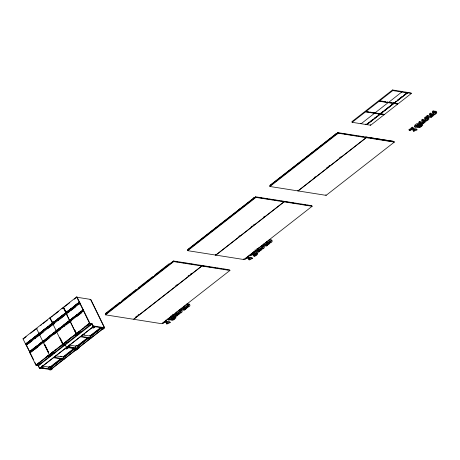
<?xml version="1.0" encoding="UTF-8"?>
<svg xmlns="http://www.w3.org/2000/svg" width="460" height="460" viewBox="0 0 460 460"><rect width="100%" height="100%" fill="white"/><g stroke="black" fill="none" stroke-linecap="round" stroke-linejoin="round"><path stroke-width="0.69" d="M89.93 323.334L77.038 297.022L76.624 296.953L23 338.824L25.587 344.103L79.31 302.214M26.456 345.345L26.093 345.086L29.71 351.871L83.087 309.925M42.82 341.32L43.585 342.487M65.849 312.673L66.194 312.725M63.618 307.498L63.204 307.435L65.947 312.65M66.642 313.91L66.297 313.709L66.568 313.858M63.675 307.452L63.261 307.389L69.615 320.488L69.805 320.263M70.207 321.391L76.096 333.747L76.509 333.81L74.37 329.446M374.193 112.855L374.141 112.493M365.487 111.878L365.2 111.291L351.837 121.722L352.124 122.314L365.487 111.878L379.983 114.166L379.138 113.488M379.511 113.413L379.638 113.758M380.615 113.867L384.301 114.586L397.664 104.15L397.371 103.557M387.809 101.919L387.941 102.264M393.064 102.816L393.978 103.437L380.489 113.982M393.656 103.028L393.904 103.293L407.612 92.805L407.313 92.328L411.016 92.909L411.309 93.501L397.94 103.931L394.134 103.333L393.938 102.81M401.764 91.563L406.41 92.178L407.272 92.862L392.777 90.574L379.414 101.01L379.12 100.418L392.489 89.982L401.062 91.339C400.896 91.994 402.511 92.052 401.867 91.62M175.49 317.009L175.036 316.417L173.386 316.71M172.943 316.566L172.488 315.859L170.671 316.164M419.744 123.872L419.675 123.297C417.87 122.78 413.914 124.574 414.581 126.517M181.936 310.862L181.596 310.23L179.187 309.822M189.738 304.773L189.399 304.141L186.984 303.732M264.132 246.686L263.798 246.054L261.383 245.646M257.387 253.218C257.433 251.125 253.558 253.207 252.454 253.431M267.967 243.098L265.851 244.427L263.367 244.036M65.883 312.622L66.723 313.818M70.38 321.603L69.891 320.436M171.833 317.003L171.005 318.171L169.044 318.59M418.634 124.315L417.806 125.476L415.478 125.752M421.256 124.752L420.158 125.793L418.709 126.201M271.791 240.804C272.573 239.459 269.727 239.861 269.18 239.556M428.593 118.381C429.353 116.811 425.92 117.507 425.299 117.024L424.448 117.691L424.856 118.525C431.71 118.329 425.218 122.003 422.832 120.1L421.981 120.767L421.573 119.933L422.424 119.266L425.5 119.772L427.581 118.559M436.396 112.292C437.149 110.722 433.717 111.418 433.101 110.935L432.25 111.602L432.659 112.435C439.513 112.24 433.021 115.909 430.635 114.011L429.784 114.678L429.375 113.844L430.226 113.177L433.297 113.683L435.384 112.47M421.941 124.873L422.096 123.797L420.181 124.016M177.911 313.496L175.852 314.697L173.374 314.306M180.786 311.253L178.698 312.461L176.312 312.07M188.583 305.164L186.501 306.372L184.109 305.98M424.706 120.802L422.654 122.003L419.549 121.515L418.698 122.176L419.106 123.01L423.263 123.665L424.114 123.004L423.654 122.929L426 121.601L426.224 120.79C429.404 120.071 430.681 117.34 425.707 117.858L424.856 118.525M432.509 114.712L430.451 115.914L427.351 115.425L426.5 116.087L426.909 116.92L431.06 117.576L431.917 116.915L431.451 116.84L433.797 115.512L434.022 114.701C437.201 113.982 438.478 111.251 433.51 111.768L432.659 112.435M174.277 317.756L171.908 318.889M256.122 253.765L253.575 255.352L253.983 256.185L254.771 256.312C262.114 252.235 254.058 252.85 250.798 255.018L254.115 252.425L253.707 251.597M185.564 307.567L183.655 308.608L181.171 308.211M259.963 249.481L258.054 250.516L254.949 250.027M262.838 247.238L260.9 248.285L258.508 247.894M23.972 338.456L26.197 336.714M30.653 333.235L36.219 328.888M40.733 325.369L41.843 324.495M42.958 323.627L47.414 320.148M51.365 317.061L52.48 316.192M53.596 315.324L58.604 311.409M61.945 308.804L63.06 307.935M64.227 307.021L69.799 302.674M74.255 299.195L77.038 297.022M36.697 328.923L37.203 328.532M26.553 343.24L27.002 342.89M27.709 342.338L30.992 339.773M32.631 338.497L37.553 334.65M38.375 334.006L38.715 333.747M42.515 330.774L45.799 328.216M46.891 327.359L47.989 326.502M49.628 325.226L51.543 323.725M54.004 321.81L53.728 322.023L53.515 321.597M57.282 319.246L60.565 316.681M61.663 315.83L62.755 314.973M66.562 312.006L67.01 311.65M67.171 311.529L68.81 310.247M69.903 309.39L71.001 308.539M73.732 306.4L77.562 303.41M78.384 302.772L78.723 302.507M79.327 302.254L25.685 344.08M79.867 303.347L26.243 345.218M26.444 345.207L27.56 344.339M28.675 343.471L32.016 340.86M34.799 338.686L35.914 337.818M37.024 336.95L43.205 332.126M47.662 328.647L54.401 323.386M57.741 320.775L58.857 319.907M59.967 319.039L64.423 315.56M68.379 312.472L69.489 311.604M70.604 310.73L75.618 306.82M78.959 304.209L80.069 303.341L79.557 302.289M90.01 299.788L90.511 299.391L104.385 327.704L93.075 325.921M30.325 350.951L30.665 350.692M31.487 350.048L36.955 345.776M38.6 344.494L41.331 342.361M42.038 341.809L42.492 341.458M47.386 337.634L51.767 334.213M52.86 333.362L53.952 332.505M55.05 331.654L55.66 331.177M57.166 329.998L57.621 329.642M57.776 329.521L59.967 327.813M63.25 325.249L66.533 322.684M67.626 321.833L68.879 320.856M70.334 319.717L70.673 319.453M71.495 318.809L74.779 316.25M75.871 315.393L76.964 314.542M78.608 313.26L81.34 311.121M82.162 310.483L82.501 310.218M83.513 310.241L29.888 352.113M29.819 352.101L83.484 310.178M29.992 352.883L83.519 310.925L89.516 323.265L91.954 323.627L93.397 326.577L39.715 368.489L38.186 365.89L92.144 324.018M32.453 351.181L33.563 350.313M34.678 349.439L38.019 346.834M49.214 338.094L43.66 342.481M53.665 334.615L57.005 332.005L56.275 330.309M57.621 331.528L60.404 329.354M63.744 326.744L64.86 325.875M65.975 325.007L71.599 320.614M76.607 316.704L81.621 312.788M45.661 357.426L47.915 355.666M51.508 352.86L53.199 351.543M54.326 350.664L55.453 349.784M66.872 340.866L71.938 336.91M84.548 327.066L87.923 324.426M30.222 352.918L29.865 352.826L35.892 365.136L89.516 323.265M36.277 365.223L89.959 323.311M36.869 364.843L38.439 363.624L40.555 363.958M47.69 355.649L47.949 356.172L49.513 354.953M50.014 354.556L51.583 353.337L53.705 353.671M62.704 344.672L61.14 345.897L62.554 346.121M63.71 343.89L65.274 342.666L66.688 342.89M76.354 333.994L74.784 335.219L76.906 335.553M76.854 333.603L78.424 332.379L80.546 332.718M87.722 324.415L87.981 324.938L89.545 323.719M35.892 365.136L38.272 365.539L38.772 365.142M51.439 355.258L51.94 354.861M64.607 344.977L65.613 344.189M78.28 334.299L78.781 333.908M91.448 324.018L91.954 323.627M120.313 302.893L119.243 302.72L105.461 313.484L105.748 314.077L173.408 261.245L174.817 261.47M136.81 290.013L135.74 289.84L121.952 300.604L122.245 301.197M153.306 277.133L152.231 276.966L138.448 287.724L138.742 288.316M169.797 264.253L168.728 264.086L154.945 274.844L155.233 275.436M224.072 221.145L224.635 221.26L224.405 220.886L238.976 209.513L239.165 209.904L224.267 221.542L224.072 221.145L224.802 221.128M255.605 197.07L239.447 209.685L239.252 209.294L239.982 209.277M239.924 209.582L239.591 209.03L253.822 197.921L254.38 198.036M253.822 197.921L254.455 197.708L254.656 198.076L254.731 197.748M336.996 134.055L335.852 133.871L324.358 142.847L324.386 143.37M173.46 260.992L105.236 314.255L105.53 314.847L133.509 319.263L201.727 266.001L201.44 265.408L173.46 260.992L173.748 261.585L201.727 266.001M255.656 196.817L187.439 250.079L187.726 250.671L215.705 255.081L283.923 201.819L283.636 201.233L255.656 196.817L255.944 197.409L283.923 201.819M337.853 132.635L269.635 185.903L269.928 186.49L297.907 190.906L366.125 137.643L365.838 137.051L337.853 132.635L338.146 133.227L366.125 137.643M212.721 230.552L224.031 221.72M301.737 161.052L270.147 185.719L269.951 185.322L296.792 164.369L296.987 164.761M302.847 160.183L337.807 132.894L339.216 133.112M105.53 314.847L173.748 261.585M187.726 250.671L255.944 197.409M269.928 186.49L338.146 133.227M379.132 101.229L378.844 100.636L365.476 111.073L365.769 111.659L379.132 101.229L393.628 103.511L392.782 102.839M67.2 346.558L67.252 347.421L68.517 347.622L69.828 346.593L69.236 345.379M39.439 368.448L93.397 326.577M40.095 367.718L40.411 368.379L41.728 367.35L42.987 367.551L42.096 365.729M66.78 347.794L65.464 348.818L66.723 349.019L68.04 347.99L67.718 347.334L66.459 347.133L66.78 347.794L68.04 347.99M67.252 347.421L68.569 346.397L69.828 346.593M93.621 326.836L92.305 327.865L93.564 328.06L94.881 327.037L94.559 326.381L93.299 326.18L93.621 326.836L94.881 327.037M42.987 367.551L41.676 368.575L40.411 368.379M49.668 366.361L48.616 367.183L49.542 369.817L50.801 370.018L52.118 368.989L50.928 366.562L49.668 366.361L50.853 368.793L52.118 368.989M76.504 345.408L75.457 346.225L76.383 348.864L77.642 349.059L78.959 348.036L77.769 345.604L76.504 345.408L77.694 347.835L78.959 348.036M50.094 367.034L61.099 358.438M73.721 348.588L63.261 356.753L63.721 356.822L66.476 354.671M77.487 345.644L87.388 337.91M101.309 328.296L90.85 336.455L90.39 336.386L90.102 335.794L101.108 327.204M50.824 366.89L54.13 364.314M54.953 363.664L58.259 361.089M59.081 360.445L60.737 359.151M67.298 354.033L73.629 349.088M77.941 345.719L81.794 342.711M82.07 342.499L85.922 339.486M86.198 339.273L87.848 337.985M93.863 333.287L90.281 336.087L82.104 334.794M94.961 332.43L97.991 330.067M99.096 329.205L100.746 327.917M50.933 367.195L61.939 358.599M74.56 348.749L63.555 357.339L64.009 357.414L74.468 349.249M77.774 346.236L88.228 338.071M90.39 336.386L100.849 328.221M51.393 367.264L62.399 358.673M78.234 346.311L89.24 337.715M75.319 348.784L76.849 348.778L77.165 349.433L75.854 350.457L74.595 350.261L73.698 348.438M102.16 327.83L103.684 327.819L104.006 328.474L102.695 329.504L101.43 329.303L100.539 327.48M49.542 369.817L50.853 368.793M74.595 350.261L75.906 349.232L77.165 349.433M76.383 348.864L77.694 347.835M101.43 329.303L102.747 328.279L104.006 328.474M51.738 368.581L75.227 350.244M78.579 347.622L102.068 329.291M52.014 368.627L76.061 349.853M77.544 348.663L104.575 327.583L90.787 299.437L77.211 297.292M366.752 124.229L368.983 122.492M370.093 121.618L372.882 119.445M373.991 118.576L375.107 117.708M376.222 116.84L377.332 115.966M378.448 115.098L379.563 114.229M383.738 110.969L380.311 113.505M384.853 110.095L387.636 107.922M388.752 107.053L389.861 106.185M390.977 105.317L392.092 104.443M397.382 100.314L402.397 96.404M403.506 95.53L404.622 94.662M405.737 93.794L407.439 92.5M365.999 124.413L366.568 124.505L368.799 122.762M369.909 121.894L373.25 119.284M374.365 118.415L377.148 116.242M378.264 115.374L379.937 114.068M383.554 111.239L380.265 113.948L393.628 103.511M384.669 110.371L388.01 107.761M389.125 106.892L393.576 103.414M393.858 103.195L396.083 101.459M397.198 100.59L402.77 96.243M403.88 95.37L407.221 92.765M352.124 122.314L366.62 124.602L380.328 114.109M366.787 124.24L366.85 124.637L380.213 114.201L384.019 114.804L383.732 114.212M394.134 103.333L407.566 92.816M366.85 124.637L370.656 125.235L384.019 114.804M135.706 316.946L136.833 316.066M137.96 315.186L139.087 314.306M175.731 285.695L176.858 284.815M188.134 276.011L189.261 275.126M190.394 274.246L191.521 273.366M238.763 236.48L239.89 235.6M251.166 226.797L252.293 225.917M253.42 225.038L254.547 224.158M263.568 217.114L264.695 216.234M314.197 177.589L315.324 176.703M326.6 167.9L327.727 167.02M328.854 166.14L329.981 165.261M339.566 157.78L340.693 156.894M201.957 266.035L133.739 319.297L161.719 323.714L229.937 270.451L229.649 269.859L201.67 265.443L201.957 266.035L229.937 270.451M215.648 254.529L215.935 255.122L284.154 201.859L312.133 206.27L311.846 205.683L283.866 201.267L284.154 201.859M297.844 190.354L298.137 190.94L366.355 137.678L394.335 142.094L394.047 141.502L366.062 137.091L366.355 137.678M414.063 129.812L413.247 130.45L413.655 131.284L414.88 130.329L411.165 129.743L409.94 130.697L409.377 130.611L408.969 129.777L412.258 127.207L412.827 127.293L413.235 128.127L412.034 129.064L417.03 129.852L416.622 129.018L412.252 128.328M411.625 128.231L412.827 127.293M215.935 255.122L243.915 259.538L312.133 206.27M298.137 190.94L326.117 195.356L394.335 142.094M173.161 315.037L172.304 315.704L176.462 316.359L177.313 315.692L176.853 315.623L179.199 314.295L179.423 313.484C182.603 312.766 183.879 310.034 178.911 310.552L178.054 311.213C184.914 311.023 178.417 314.692 176.036 312.794L175.179 313.461L178.089 313.944L178.319 314.329L176.261 315.531L173.161 315.037L172.753 314.209M257.381 249.28L258.233 248.618C260.619 250.516 267.111 246.847 260.256 247.037L261.108 246.37C266.075 245.858 264.799 248.59 261.625 249.303L261.395 250.113L259.049 251.442L259.515 251.516L258.658 252.183L254.506 251.528L255.357 250.861L258.462 251.35L260.515 250.154L260.285 249.768L257.381 249.28L256.973 248.452M409.377 130.611L412.666 128.041L413.235 128.127M419.106 123.01L419.957 122.348L423.062 122.837L425.172 121.509L421.981 120.767M426.909 116.92L427.76 116.259L430.859 116.748L432.975 115.414L429.784 114.678M166.025 319.987L166.434 320.821L165.238 321.759L170.229 322.546L169.82 321.712L165.451 321.022M248.222 255.812L248.63 256.645L247.434 257.577L252.425 258.365L252.017 257.531L248.273 256.945M252.425 258.365L249.556 259.883L249.05 259.802L248.641 258.968L249.458 258.33M185.115 309.603L184.264 310.27L180.107 309.615L180.958 308.947L184.063 309.436L186.116 308.24L185.886 307.855L182.982 307.372L183.833 306.705C186.219 308.603 192.711 304.934 185.857 305.124L186.708 304.462C191.676 303.945 190.405 306.676 187.226 307.395L186.616 308.539L184.655 309.534L185.115 309.603L184.707 308.769M166.951 323.225L166.445 323.144L166.853 323.978L168.078 323.023L164.364 322.437L163.139 323.391L162.576 323.305L165.864 320.735L166.434 320.821M249.05 259.802L250.274 258.842L246.566 258.261L245.341 259.216L244.772 259.124L248.066 256.553L248.63 256.645M170.229 322.546L166.853 323.978M417.03 129.852L413.655 131.284M420.762 125.862L421.21 125.534M270.399 241.35L268.697 242.196L266.305 241.799M388.677 102.361L401.879 91.919M388.395 102.58L387.596 102.453L387.435 101.993M79.321 302.329L76.624 296.953M39.117 333.718L36.42 328.348M56.551 330.912L56.304 330.838M267.536 244.07L267.99 243.817M177.537 314.335L177.991 314.088M427.104 119.45L427.622 119.174M188.105 306.055L188.623 305.779M431.624 115.782L432.135 115.552M184.822 308.476L185.334 308.246M261.907 248.222L262.505 247.969M269.106 243.029L271.25 241.684L268.053 240.948L268.91 240.281C273.878 239.769 272.602 242.5 269.422 243.213L269.198 244.024L266.852 245.352L267.312 245.427L266.461 246.094L262.303 245.439L263.16 244.772L266.26 245.26L267.208 244.858L268.352 243.823L265.178 243.19L266.035 242.529L269.106 243.029L268.697 242.196M423.246 122.095L423.821 121.871M266.443 244.519L267.024 244.3M177.025 314.565L176.445 314.789L176.905 314.864M186.817 306.561L187.507 306.308M420.198 124.43L420.584 124.395M393.921 103.471L397.664 104.15M56.315 330.953L52.946 324.127L53.13 324.415M56.666 331.878L62.675 344.224L63.089 344.287L59.696 337.289M418.054 126.914L417.387 126.787M411.309 93.501L407.451 92.799M380.822 100.947L382.8 101.263M384.123 101.47L385.44 101.677M389.436 102.31L391.431 102.62M395.525 103.27L396.756 103.465M379.414 101.01L393.904 103.293M367.178 111.602L368.5 111.809M369.817 112.016L371.139 112.228M372.456 112.435L374.681 113.01M375.797 112.959L377.125 113.171M381.271 113.827L383.117 114.114M374.296 112.918L375.038 112.918M365.769 111.659L380.265 113.948M408.969 129.777L409.532 129.864M413.247 130.45L413.753 130.531M393.208 141.272L379.626 139.127L379.822 139.524M341.331 133.452L342.746 133.67M344.155 133.894L348.392 134.561M349.801 134.786L351.216 135.01M352.624 135.228L354.033 135.453M355.448 135.677L356.856 135.901M358.271 136.12L359.68 136.344M361.094 136.568L363.21 136.902M367.373 137.557L368.839 137.787M370.087 137.988L371.663 138.236M373.072 138.454L374.842 138.736M375.895 138.903L377.556 139.161M378.718 139.345L380.127 139.57M381.857 139.84L383.214 140.059M384.572 140.271L386.48 140.57M387.291 140.702L389.327 141.019M390.684 141.237L392.127 141.462M257.019 197.294L258.428 197.518M259.842 197.737L261.958 198.07M263.367 198.294L264.782 198.519M266.19 198.743L267.605 198.961M269.014 199.186L270.428 199.41M271.837 199.629L273.246 199.853M274.66 200.077L276.069 200.301M277.483 200.52L278.892 200.744M281.008 201.077L282.423 201.302M283.814 201.52L285.229 201.744M286.637 201.969L288.052 202.187M289.461 202.411L290.875 202.636M292.284 202.854L293.693 203.078M295.107 203.303L296.516 203.527M300.754 204.194L302.162 204.418M303.577 204.637L305.693 204.97M307.102 205.195L308.516 205.419M309.925 205.643L311.339 205.861M253.989 197.788L254.288 197.834M239.591 209.03L239.89 209.081M239.252 209.294L239.815 209.409M238.809 209.645L239.102 209.691M238.636 209.771L238.935 209.823M224.405 220.886L224.704 220.932M254.115 252.425L253.483 252.327L249.314 255.582L250.09 255.702L255.219 254L256.686 254.046L256.128 254.961L254.035 256.145L253.627 255.311M253.575 255.352L254.363 255.478M248.641 258.968L249.147 259.049M176.232 261.694L177.64 261.918M179.756 262.252L181.171 262.47M182.58 262.695L183.994 262.919M185.403 263.143L186.817 263.361M188.226 263.586L189.641 263.81M191.049 264.034L192.464 264.253M193.873 264.477L195.281 264.701M199.519 265.368L200.928 265.592M202.325 265.811L204.441 266.144M205.85 266.369L207.264 266.587M208.673 266.811L210.088 267.036M211.496 267.26L212.905 267.478M214.32 267.703L215.728 267.927M217.143 268.145L218.552 268.37M219.966 268.594L221.375 268.818M223.491 269.152L224.905 269.37M226.314 269.594L227.729 269.819M79.666 302.519L26.082 344.333M77.705 303.583L77.757 304.072M69.995 320.643L70.76 321.925M88.607 323.639L88.906 323.685M89.453 323.702L91.666 324.053M50.255 317.935L49.783 317.912L52.469 323.282M87.981 324.938L90.102 325.277M92.575 326.312L103.879 328.101M78.855 331.574L80.943 331.901M76.785 333.592L78.976 333.937M83.22 334.61L84.64 334.834M90.102 335.794L90.85 336.455M76.285 333.983L78.476 334.328M36.363 328.388L36.834 328.411M80.615 336.317L91.212 337.985L89.953 335.415M80.109 336.709L90.712 338.382M65.711 341.855L68.494 342.297M65.228 342.171L65.274 342.666M63.618 343.873L65.832 344.224M68.937 345.075L75.751 346.15M62.732 344.178L65.113 344.58M65.303 344.977L66.556 347.536M62.612 344.661L64.825 345.011M23 338.824L23.414 338.888M68.862 346.817L76.63 348.047M67.649 347.099L76.837 348.553M67.148 347.495L76.331 348.945M52.02 352.527L54.797 352.969M49.944 354.551L52.135 354.896M60.524 356.218L62.037 356.454M49.726 354.723L49.254 354.7L39.186 334M55.947 355.856L63.44 357.041M49.444 354.942L51.635 355.287M47.949 356.172L50.071 356.511M53.774 357.27L64.371 358.944L63.25 356.649M53.268 357.661L63.871 359.335M38.87 362.813L40.957 363.141M36.777 364.832L38.991 365.177M42.096 366.034L49.594 367.212M42.021 367.776L49.795 369M39.393 367.833L40.808 368.058M42.222 368.282L49.289 369.397M168.078 319.292L167.572 319.073M170.591 319.476L170.919 319.585M365.93 124.378L365.855 124.01M360.548 123.51L361.393 123.573M69.788 320.327L70.708 321.966M83.645 311.058L83.335 310M69.569 320.424L66.309 313.766M39.33 333.638L39.813 334.776M433.101 110.935L433.51 111.768M433.297 113.683L433.705 114.511M430.226 113.177L430.635 114.011M430.451 115.914L430.859 116.748M427.351 115.425L427.76 116.259M425.299 117.024L425.707 117.858M425.5 119.772L425.908 120.606M422.424 119.266L422.832 120.1M422.654 122.003L423.062 122.837M419.549 121.515L419.957 122.348M412.258 127.207L412.666 128.041M392.489 89.982L392.777 90.574M388.234 102.574L374.871 113.005M374.589 113.223L361.226 123.659M379.592 139.483L379.397 139.093L365.821 136.948L366.016 137.345M370.363 124.648L370.656 125.235M336.214 134.136L335.852 133.871M324.104 143.589L323.915 143.192L297.074 164.151L297.263 164.542M325.824 194.764L326.117 195.356M254.156 197.656L254.345 198.053M265.851 244.427L266.26 245.26M260.9 248.285L261.309 249.119M239.418 209.162L239.648 209.536M258.054 250.516L258.462 251.35M243.627 258.945L243.915 259.538M223.986 221.76L223.79 221.363L211.968 230.598L212.158 230.995M215.418 254.495L215.705 255.081M200.054 240.442L199.858 240.051L211.686 230.816L211.882 231.213L187.945 249.895L187.755 249.504L199.583 240.269L199.772 240.66M168.728 264.086L169.021 264.673M186.501 306.372L186.909 307.205M183.655 308.608L184.063 309.436M178.698 312.461L179.107 313.294M175.852 314.697L176.261 315.531M152.231 276.966L152.524 277.552M135.74 289.84L136.028 290.433M119.243 302.72L119.531 303.312M102.425 327.618L102.747 328.279M91.868 323.978L93.121 326.537M91.367 324.369L91.172 323.972L78.505 333.862L78.7 334.259M78.884 302.128L79.816 304.031M82.616 309.741L83.547 311.644M78.165 331.855L78.424 332.379M78.194 334.65L78.004 334.259L65.337 344.143L65.533 344.54M66.217 312.018L66.838 313.289M69.949 319.631L70.88 321.534M63.969 308.062L66.999 314.237M74.428 329.406L76.561 333.764L76.153 333.701L69.753 320.66M63.911 308.102L66.941 314.284M75.584 348.577L75.906 349.232M68.195 346.966L68.517 347.622M58.575 328.986L58.828 329.509M64.526 345.322L64.331 344.931L51.669 354.821L51.859 355.212M53.05 322.299L53.981 324.202M56.781 329.912L57.402 331.183M51.439 320.355L52.923 323.38M60.703 339.256L63.141 344.247M50.197 317.975L53.285 324.254M52.043 323.087L52.664 324.352M55.775 330.7L56.706 332.603M54.435 332.218L54.694 332.741M51.325 352.814L51.583 353.337M51.359 355.609L51.163 355.212L38.496 365.102L38.692 365.493M39.376 332.971L40.307 334.874M43.108 340.59L44.039 342.493M44.534 344.126L48.501 352.228M44.476 344.172L48.444 352.274M37.467 334.782L37.726 335.305M41.245 342.493L41.504 343.016M38.18 363.095L38.439 363.624M38.272 365.539L39.715 368.489M26.208 343.252L26.829 344.523M30.251 351.503L30.872 352.774M25.708 343.649L28.296 348.858M28.503 349.358L33.476 359.513M35.029 362.687L35.656 363.952M80.069 303.341L79.729 303.215L83.11 310.034L29.463 351.791M173.5 318.837A2.748 1.058 -26.1 0 1 173.023 319.091M167.888 319.487C168.009 321.465 171.706 318.383 170.861 320.12L172.471 320.298A2.748 1.058 -26.1 0 0 173.909 319.671C179.601 315.497 171.793 318.734 173.426 317.061L172.517 316.67L170.533 317.222L167.888 319.487M414.684 126.793C414.811 128.777 418.502 125.689 417.657 127.426L419.273 127.604A2.748 1.058 -26.1 0 0 420.71 126.983C426.403 122.803 418.588 126.04 420.227 124.367L419.319 123.976L417.335 124.528L414.684 126.793M172.276 317.618L171.413 319.004C166.98 320.861 169.884 316.422 172.276 317.618M419.077 124.924L418.215 126.31C413.781 128.167 416.679 123.728 419.077 124.924M172.155 319.096L172.034 319.338A1.368 0.529 -26.1 0 0 172.316 319.723C174.645 319.959 175.726 316.767 172.759 318.297L172.155 319.096M418.956 126.402L418.836 126.649A1.368 0.529 -26.1 0 0 419.117 127.029C421.44 127.265 422.527 124.073 419.56 125.603L418.956 126.402"/></g></svg>
